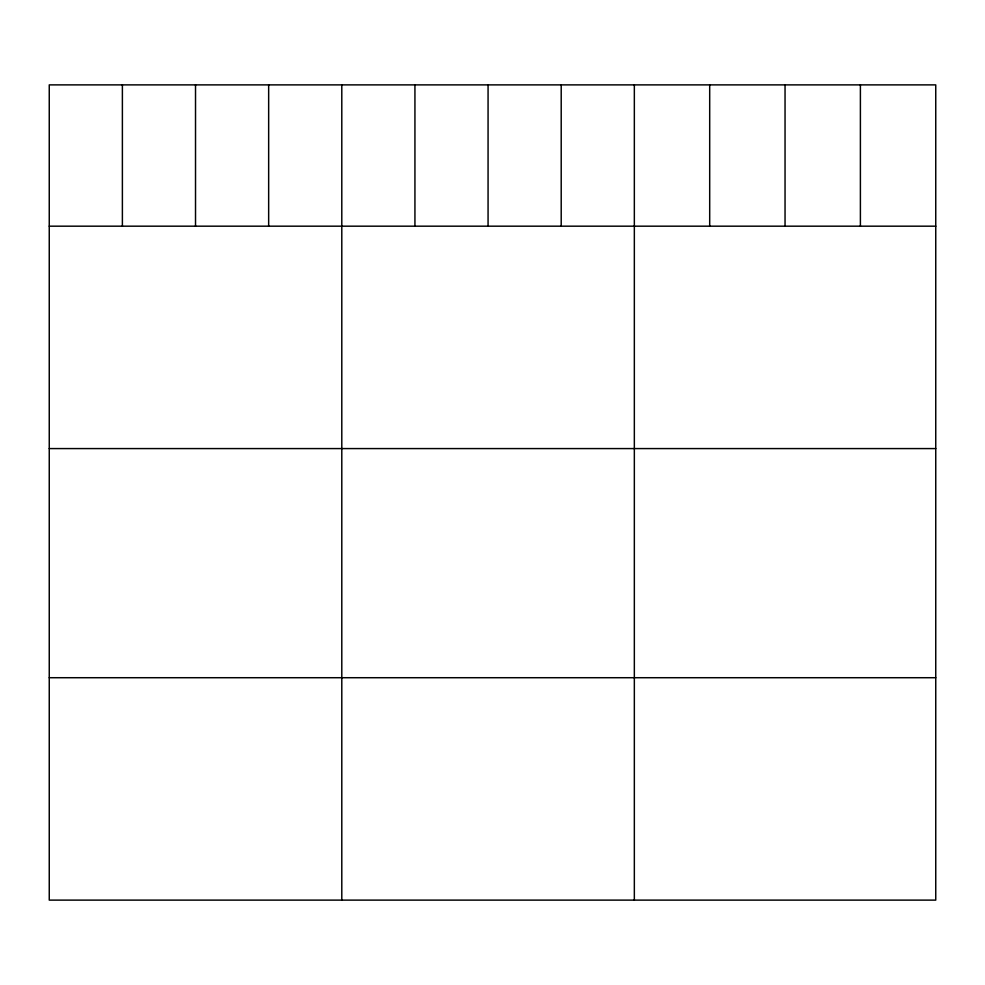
<?xml version="1.0" encoding="UTF-8"?>
<svg xmlns="http://www.w3.org/2000/svg" width="985" height="985" viewBox="0 0 985 985"><rect width="100%" height="100%" fill="white"/><g stroke="black" fill="none" stroke-linecap="round" stroke-linejoin="round"><path stroke-width="1.48" d="M935.75 226.181L935.75 900.118L49.25 900.118L49.25 84.882L935.75 84.882L935.75 226.181L49.25 226.181M49.25 448.581L935.75 448.581M49.25 677.717L935.75 677.717M860.397 84.882L860.397 226.181M785.045 84.882L785.045 226.181M709.692 84.882L709.692 226.181M634.34 84.882L634.34 900.118M561.204 84.882L561.204 226.181M488.067 84.882L488.067 226.181M414.931 84.882L414.931 226.181M341.795 84.882L341.795 900.118M268.659 84.882L268.659 226.181M195.523 84.882L195.523 226.181M122.386 84.882L122.386 226.181"/></g></svg>
